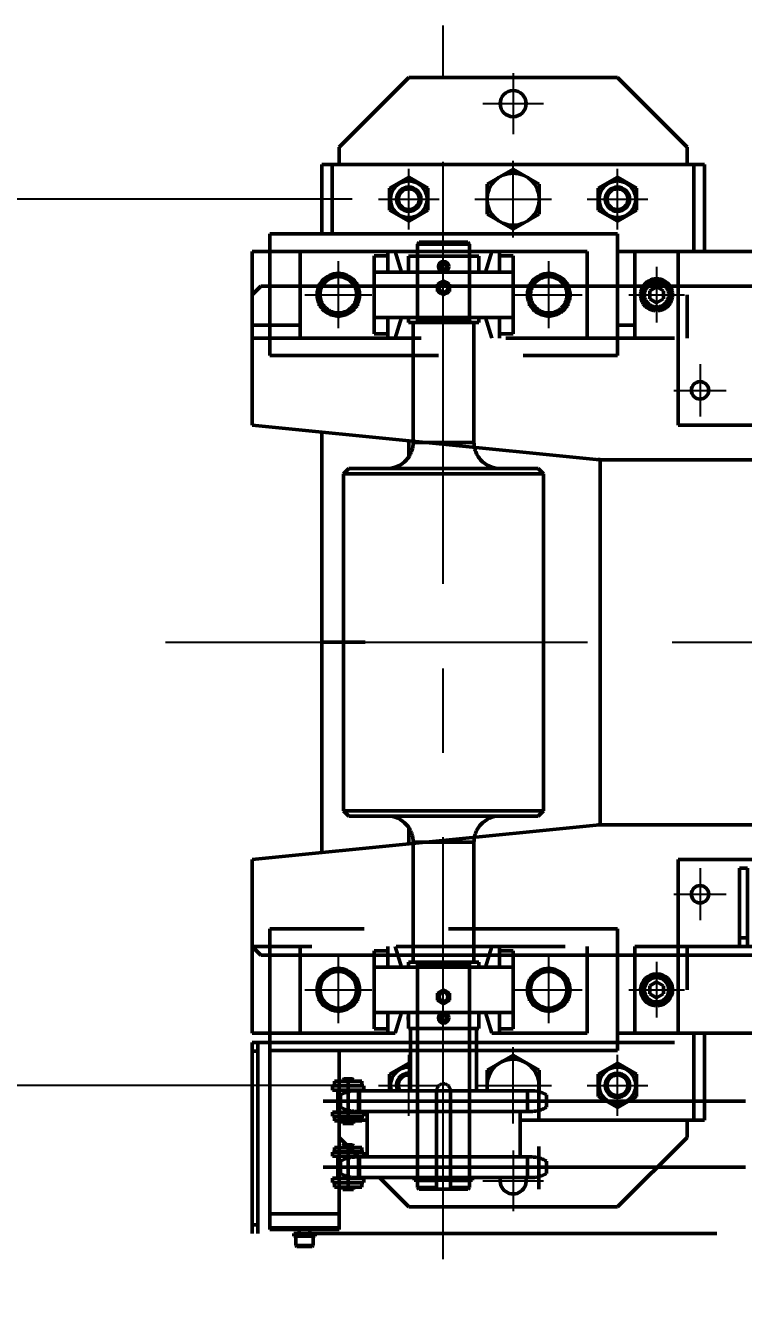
# Model space of a CAD drawing. Header units: millimetres. Extents: x -993 to 13147, y -7260 to 4342.
# Drawn here: x -170 to 243, y 2707 to 3439 of the extents above; entities that cross this region are included whole.
import ezdxf

# ---------------------------------------------------------------- set-up
doc = ezdxf.new("R2010")
doc.units = ezdxf.units.MM
doc.header["$LTSCALE"] = 7.649257
for name, pattern in [('CENTER', [50.8, 31.75, -6.35, 6.35, -6.35]), ('DASHED', [19.05, 12.7, -6.35]), ('PHANTOM', [63.5, 31.75, -6.35, 6.35, -6.35, 6.35, -6.35])]:
    doc.linetypes.add(name, pattern=pattern)
for name, color, linetype in [('NoLayerName_001', 7, 'Continuous'), ('NoLayerName_002', 7, 'Continuous'), ('NoLayerName_003', 7, 'Continuous')]:
    doc.layers.add(name, color=color, linetype=linetype)
doc.styles.get("Standard").update_dxf_attribs({"font": 'txt', "bigfont": 'extfont2'})
doc.dimstyles.get("Standard").update_dxf_attribs({"dimtxt": 2.5, "dimasz": 2.5, "dimexe": 1.25, "dimexo": 0.625, "dimtad": 1, "dimzin": 0, "dimdsep": 46, "dimtxsty": 'Standard', "dimcen": 2.5, "dimadec": 0, "dimazin": 0, "dimtfac": 0.75, "dimtmove": 0, "dimatfit": 3, "dimfxl": 1, "dimarcsym": 0})

# ---------------------------------------------------------------- blocks, each defined once
blk = doc.blocks.new('_OPEN30')
at = {"color": 0, "linetype": 'ByBlock', "lineweight": -2}
for p, q in [((-1, 0.267949), (0, 0)), ((0, 0), (-1, -0.267949)), ((0, 0), (-1, 0))]:
    blk.add_line(p, q, dxfattribs=at)
blk = doc.blocks.new('*D1570')
at = {"layer": 'Defpoints', "color": 0}
for p in [(-684.25, 3339.36), (32.5, 3339.36), (32.5, 2829.36)]:
    blk.add_point(p, dxfattribs=at)
at = {"layer": 'NoLayerName_001', "color": 0, "linetype": 'Continuous', "lineweight": 25}
for p, q in [((17.5, 3339.36), (-699.25, 3339.36)), ((-684.25, 2874.36), (-684.25, 3294.36)), ((17.5, 2829.36), (-699.25, 2829.36))]:
    blk.add_line(p, q, dxfattribs=at)
at = {"layer": 'NoLayerName_001', "color": 0, "lineweight": 25, "xscale": 45, "yscale": 45, "zscale": 45}
for p, rotation in [((-684.25, 3339.36), 90), ((-684.25, 2829.36), 270)]:
    blk.add_blockref('_OPEN30', p, dxfattribs=dict(at, rotation=rotation))
at = {"layer": 'NoLayerName_001', "color": 2, "lineweight": 50, "insert": (-744.25, 3084.36), "char_height": 90, "attachment_point": 5, "rotation": 90}
blk.add_mtext('\\W0.8000;\\T0.8750;510', dxfattribs=at)
blk = doc.blocks.new('JZB_0407')
at = {"layer": 'NoLayerName_001', "color": 7, "linetype": 'Continuous', "lineweight": 50}
for p, q in [((5, 100), (0, 95)), ((4378, 100), (5, 100)), ((0, 95), (0, 20)), ((0, 20), (199.68, 0.03)), ((198.79, 0.12), (200, 0.12)), ((199.68, 0.03), (199.69, 0.12)), ((200, 0.12), (200, 0)), ((4183, 0), (200, 0))]:
    blk.add_line(p, q, dxfattribs=at)
blk = doc.blocks.new('JZB_0408')
at = {"layer": 'NoLayerName_001', "color": 7, "linetype": 'Continuous', "lineweight": 50}
for p, q in [((199.68, 74.97), (0, 55)), ((198.79, 74.88), (200, 74.88)), ((199.68, 74.97), (199.69, 74.88)), ((200, 75), (200, 74.88)), ((200, 75), (4367, 75)), ((0, 5), (0, 55)), ((0, 5), (5, 0)), ((5, 0), (4562, 0))]:
    blk.add_line(p, q, dxfattribs=at)
blk = doc.blocks.new('JZB_0415')
at = {"layer": 'NoLayerName_001', "color": 4, "linetype": 'CENTER', "lineweight": 25}
for p, q in [((15, 30), (15, 0)), ((0, 15), (30, 15))]:
    blk.add_line(p, q, dxfattribs=at)
at = {"layer": 'NoLayerName_001', "color": 7, "linetype": 'Continuous', "lineweight": 50}
blk.add_circle((15, 15), 5, dxfattribs=at)
blk = doc.blocks.new('JZB_0429')
at = {"layer": 'NoLayerName_001', "color": 4, "linetype": 'CENTER', "lineweight": 25}
for p, q in [((15, 30), (15, 0)), ((0, 15), (30, 15))]:
    blk.add_line(p, q, dxfattribs=at)
at = {"layer": 'NoLayerName_001', "color": 7, "linetype": 'Continuous', "lineweight": 50}
blk.add_circle((15, 15), 5, dxfattribs=at)
blk = doc.blocks.new('JZB_0438')
at = {"layer": 'NoLayerName_001', "color": 7, "linetype": 'Continuous', "lineweight": 50}
for p, q in [((125, 100), (0, 100)), ((0, 80), (0, 100)), ((25, 80), (25, 100)), ((100, 80), (100, 100)), ((125, 80), (125, 100))]:
    blk.add_line(p, q, dxfattribs=at)
at = {"layer": 'NoLayerName_001', "color": 3, "linetype": 'DASHED', "lineweight": 50}
for p, q in [((0, 50), (0, 80)), ((25, 0), (25, 80)), ((100, 0), (100, 80)), ((125, 50), (125, 80)), ((25, 0), (100, 0))]:
    blk.add_line(p, q, dxfattribs=at)
blk = doc.blocks.new('JZB_0440')
at = {"layer": 'NoLayerName_001', "color": 7, "linetype": 'Continuous', "lineweight": 50}
for p, q in [((67.5, 50), (54.75, 50)), ((110.25, 50), (97.5, 50))]:
    blk.add_line(p, q, dxfattribs=at)
at = {"layer": 'NoLayerName_001', "color": 3, "linetype": 'DASHED', "lineweight": 50}
for p, q in [((97.5, 50), (67.5, 50)), ((0, 0), (0, 30)), ((165, 0), (165, 30))]:
    blk.add_line(p, q, dxfattribs=at)
blk = doc.blocks.new('JZB_0447')
at = {"layer": 'NoLayerName_003', "color": 7, "linetype": 'Continuous', "lineweight": 50}
for p, q in [((0, 50), (0, 30)), ((54.75, 50), (0, 50)), ((42.5, 47.49), (50.4, 47.49)), ((42.5, 47.49), (42.5, 30)), ((50.4, 50), (50.4, 38)), ((58.38, 38), (54.75, 50)), ((62.3, 47.2), (62.3, 38)), ((102.7, 47.2), (62.3, 47.2)), ((102.7, 38), (102.7, 47.2)), ((110.25, 50), (106.62, 38)), ((110.25, 50), (165, 50)), ((114.6, 50), (114.6, 38)), ((114.6, 47.49), (122.5, 47.49)), ((122.5, 47.49), (122.5, 30)), ((165, 30), (165, 50)), ((42.5, 38), (122.5, 38)), ((82.5, 42.93), (81, 42.07)), ((81, 42.07), (81, 40.33)), ((81, 40.33), (82.5, 39.47)), ((84, 42.07), (82.5, 42.93)), ((82.5, 39.47), (84, 40.33)), ((84, 40.33), (84, 42.07)), ((79, 31.02), (82.5, 33.04)), ((79, 31.02), (79, 30.01)), ((86, 31.02), (82.5, 33.04)), ((86, 30.01), (86, 31.02))]:
    blk.add_line(p, q, dxfattribs=at)
at = {"layer": 'NoLayerName_003', "color": 3, "linetype": 'DASHED', "lineweight": 50}
for p, q in [((42.5, 2.51), (42.5, 30)), ((79, 26.98), (79, 30.01)), ((86, 26.98), (86, 30.01)), ((122.5, 2.51), (122.5, 30)), ((82.5, 24.96), (79, 26.98)), ((82.5, 24.96), (86, 26.98)), ((122.5, 12), (42.5, 12)), ((50.4, 0), (50.4, 12)), ((54.75, 0), (58.38, 12)), ((62.3, 12), (62.3, 9.1)), ((102.7, 9.1), (62.3, 9.1)), ((102.7, 9.1), (102.7, 12)), ((106.62, 12), (110.25, 0)), ((114.6, 0), (114.6, 12)), ((42.5, 2.51), (50.4, 2.51)), ((114.6, 2.51), (122.5, 2.51))]:
    blk.add_line(p, q, dxfattribs=at)
at = {"layer": 'NoLayerName_003', "color": 7, "linetype": 'Continuous', "lineweight": 50}
for radius in [3, 2.76]:
    blk.add_circle((82.5, 41.2), radius, dxfattribs=at)
at = {"layer": 'NoLayerName_003', "color": 3, "linetype": 'DASHED', "lineweight": 50}
for radius, start, end in [(3.5, 163.39845, 16.60155), (3.46, 163.20087, 16.79913), (2.56, 157.00661, 22.99339)]:
    blk.add_arc((82.5, 29), radius, start, end, dxfattribs=at)
at = {"layer": 'NoLayerName_003', "color": 7, "linetype": 'Continuous', "lineweight": 50}
for radius, start, end in [(3.5, 16.60155, 163.39845), (3.46, 16.79913, 163.20087), (2.56, 22.99339, 157.00661)]:
    blk.add_arc((82.5, 29), radius, start, end, dxfattribs=at)
for start_param, end_param in [(4.712389, 5.155261), (4.269517, 4.712389)]:
    blk.add_ellipse((101.34, 41.2), major_axis=(0, 3), ratio=0.5, start_param=start_param, end_param=end_param, dxfattribs=at)
blk = doc.blocks.new('JZB_0451')
at = {"layer": 'NoLayerName_001', "color": 3, "linetype": 'DASHED', "lineweight": 50}
for p, q in [((100, 100), (25, 100)), ((25, 100), (25, 45)), ((100, 100), (100, 45)), ((64.75, 95), (60.25, 95)), ((60.25, 50), (60.25, 95)), ((64.75, 50), (64.75, 95)), ((60.25, 55), (64.75, 55)), ((0, 50), (125, 50)), ((0, 50), (0, 45)), ((125, 50), (125, 45))]:
    blk.add_line(p, q, dxfattribs=at)
at = {"layer": 'NoLayerName_001', "color": 7, "linetype": 'Continuous', "lineweight": 50}
for p, q in [((0, 45), (0, 0)), ((25, 45), (25, 0)), ((100, 45), (100, 0)), ((125, 45), (125, 0)), ((0, 0), (125, 0))]:
    blk.add_line(p, q, dxfattribs=at)
blk = doc.blocks.new('JZB_0457')
at = {"layer": 'NoLayerName_003', "color": 3, "linetype": 'DASHED', "lineweight": 50}
for p, q in [((0, 45), (0, 50)), ((50.4, 47.49), (42.5, 47.49)), ((42.5, 47.49), (42.5, 45)), ((50.4, 50), (50.4, 45)), ((56.26, 45), (54.75, 50)), ((110.25, 50), (108.74, 45)), ((114.6, 50), (114.6, 45)), ((122.5, 47.49), (114.6, 47.49)), ((122.5, 45), (122.5, 47.49)), ((165, 45), (165, 50))]:
    blk.add_line(p, q, dxfattribs=at)
at = {"layer": 'NoLayerName_003', "color": 7, "linetype": 'Continuous', "lineweight": 50}
for p, q in [((0, 45), (0, 0)), ((42.5, 45), (42.5, 2.51)), ((50.4, 38), (50.4, 45)), ((58.38, 38), (56.26, 45)), ((108.74, 45), (106.62, 38)), ((114.6, 45), (114.6, 38)), ((122.5, 45), (122.5, 2.51)), ((165, 0), (165, 45)), ((42.5, 38), (122.5, 38)), ((62.3, 40.9), (62.3, 38)), ((62.3, 40.9), (102.7, 40.9)), ((102.7, 38), (102.7, 40.9)), ((82.5, 25.04), (79, 23.02)), ((79, 23.02), (79, 18.98)), ((86, 23.02), (82.5, 25.04)), ((86, 18.98), (86, 23.02)), ((79, 18.98), (82.5, 16.96)), ((86, 18.98), (82.5, 16.96)), ((122.5, 12), (42.5, 12)), ((50.4, 0), (50.4, 12)), ((54.75, 0), (58.38, 12)), ((62.3, 12), (62.3, 2.8)), ((82.5, 10.53), (81, 9.67)), ((81, 9.67), (81, 7.93)), ((81, 7.93), (82.5, 7.07)), ((84, 9.67), (82.5, 10.53)), ((82.5, 7.07), (84, 7.93)), ((84, 7.93), (84, 9.67)), ((102.7, 2.8), (102.7, 12)), ((106.62, 12), (110.25, 0)), ((114.6, 0), (114.6, 12)), ((50.4, 2.51), (42.5, 2.51)), ((62.3, 2.8), (102.7, 2.8)), ((122.5, 2.51), (114.6, 2.51)), ((54.75, 0), (0, 0)), ((110.25, 0), (165, 0))]:
    blk.add_line(p, q, dxfattribs=at)
for centre, radius in [((82.5, 21), 3.5), ((82.5, 21), 3.46), ((82.5, 21), 2.56), ((82.5, 8.8), 3), ((82.5, 8.8), 2.76)]:
    blk.add_circle(centre, radius, dxfattribs=at)
for start_param, end_param in [(1.127925, 1.570796), (1.570796, 2.013668)]:
    blk.add_ellipse((63.66, 8.8), major_axis=(0, 3), ratio=0.5, start_param=start_param, end_param=end_param, dxfattribs=at)
blk = doc.blocks.new('JZB_0467')
at = {"layer": 'NoLayerName_001', "color": 7, "linetype": 'Continuous', "lineweight": 50}
blk.add_line((9.65, 0.25), (9.65, 1.02), dxfattribs=at)
for start, end in [(95.65372, 146.01939), (34.11684, 84.52322), (156.22621, 203.80593), (336.10421, 23.75962), (214.38975, 265.80328), (274.19672, 325.08572)]:
    blk.add_arc((12.25, 12.22), 12.25, start, end, dxfattribs=at)
at = {"layer": 'NoLayerName_001', "color": 3, "linetype": 'DASHED', "lineweight": 50}
for start, end in [(84.52322, 95.65372), (146.01939, 156.22621), (23.75962, 34.11684), (203.80593, 214.38975), (325.08572, 336.10421)]:
    blk.add_arc((12.25, 12.22), 12.25, start, end, dxfattribs=at)
blk = doc.blocks.new('JZB_0468')
at = {"layer": 'NoLayerName_001', "color": 7, "linetype": 'Continuous', "lineweight": 50}
blk.add_line((9.65, 0.25), (9.65, 1.02), dxfattribs=at)
for start, end in [(95.65372, 146.01939), (34.11684, 84.52322), (156.22621, 203.80593), (336.10421, 23.75962), (214.38975, 265.80328), (274.19672, 325.08572)]:
    blk.add_arc((12.25, 12.22), 12.25, start, end, dxfattribs=at)
at = {"layer": 'NoLayerName_001', "color": 3, "linetype": 'DASHED', "lineweight": 50}
for start, end in [(84.52322, 95.65372), (146.01939, 156.22621), (23.75962, 34.11684), (203.80593, 214.38975), (325.08572, 336.10421)]:
    blk.add_arc((12.25, 12.22), 12.25, start, end, dxfattribs=at)
blk = doc.blocks.new('JZB_0469')
at = {"layer": 'NoLayerName_001', "color": 7, "linetype": 'Continuous', "lineweight": 50}
for p, q in [((11, 25.4), (0, 19.05)), ((22, 19.05), (11, 25.4)), ((0, 19.05), (0, 6.35)), ((22, 6.35), (22, 19.05)), ((0, 6.35), (11, 0)), ((11, 0), (22, 6.35))]:
    blk.add_line(p, q, dxfattribs=at)
blk.add_circle((11, 12.7), 10.5, dxfattribs=at)
blk = doc.blocks.new('JZB_0470')
at = {"layer": 'NoLayerName_001', "color": 7, "linetype": 'Continuous', "lineweight": 50}
for p, q in [((11, 25.4), (0, 19.05)), ((22, 19.05), (11, 25.4)), ((0, 19.05), (0, 6.35)), ((22, 6.35), (22, 19.05)), ((0, 6.35), (11, 0)), ((11, 0), (22, 6.35))]:
    blk.add_line(p, q, dxfattribs=at)
blk.add_circle((11, 12.7), 10.5, dxfattribs=at)
blk = doc.blocks.new('JZB_0471')
at = {"layer": 'NoLayerName_001', "color": 7, "linetype": 'Continuous', "lineweight": 50}
for p, q in [((11, 25.4), (0, 19.05)), ((22, 19.05), (11, 25.4)), ((0, 19.05), (0, 17.7)), ((22, 17.7), (22, 19.05))]:
    blk.add_line(p, q, dxfattribs=at)
at = {"layer": 'NoLayerName_001', "color": 3, "linetype": 'DASHED', "lineweight": 50}
for p, q in [((0, 17.7), (0, 6.35)), ((22, 6.35), (22, 17.7)), ((0, 6.35), (11, 0)), ((11, 0), (22, 6.35))]:
    blk.add_line(p, q, dxfattribs=at)
at = {"layer": 'NoLayerName_001', "color": 7, "linetype": 'Continuous', "lineweight": 50}
blk.add_arc((11, 12.7), 10.5, 28.43689, 151.56311, dxfattribs=at)
at = {"layer": 'NoLayerName_001', "color": 3, "linetype": 'DASHED', "lineweight": 50}
blk.add_arc((11, 12.7), 10.5, 151.56311, 28.43689, dxfattribs=at)
blk = doc.blocks.new('JZB_0472')
at = {"layer": 'NoLayerName_001', "color": 7, "linetype": 'Continuous', "lineweight": 50}
for p, q in [((11, 25.4), (0, 19.05)), ((22, 19.05), (11, 25.4)), ((0, 19.05), (0, 17.7)), ((22, 17.7), (22, 19.05))]:
    blk.add_line(p, q, dxfattribs=at)
at = {"layer": 'NoLayerName_001', "color": 3, "linetype": 'DASHED', "lineweight": 50}
for p, q in [((0, 17.7), (0, 6.35)), ((22, 6.35), (22, 17.7)), ((0, 6.35), (11, 0)), ((11, 0), (22, 6.35))]:
    blk.add_line(p, q, dxfattribs=at)
at = {"layer": 'NoLayerName_001', "color": 7, "linetype": 'Continuous', "lineweight": 50}
blk.add_arc((11, 12.7), 10.5, 28.43689, 151.56311, dxfattribs=at)
at = {"layer": 'NoLayerName_001', "color": 3, "linetype": 'DASHED', "lineweight": 50}
blk.add_arc((11, 12.7), 10.5, 151.56311, 28.43689, dxfattribs=at)
blk = doc.blocks.new('JZB_0473')
at = {"layer": 'NoLayerName_001', "color": 7, "linetype": 'Continuous', "lineweight": 50}
for start, end in [(95.65372, 146.01939), (34.11684, 84.52322)]:
    blk.add_arc((12.25, 12.22), 12.25, start, end, dxfattribs=at)
at = {"layer": 'NoLayerName_001', "color": 3, "linetype": 'DASHED', "lineweight": 50}
for start, end in [(84.52322, 95.65372), (146.01939, 265.80328), (274.19672, 34.11684)]:
    blk.add_arc((12.25, 12.22), 12.25, start, end, dxfattribs=at)
blk = doc.blocks.new('JZB_0474')
at = {"layer": 'NoLayerName_001', "color": 7, "linetype": 'Continuous', "lineweight": 50}
for start, end in [(95.65372, 146.01939), (34.11684, 84.52322)]:
    blk.add_arc((12.25, 12.22), 12.25, start, end, dxfattribs=at)
at = {"layer": 'NoLayerName_001', "color": 3, "linetype": 'DASHED', "lineweight": 50}
for start, end in [(84.52322, 95.65372), (146.01939, 265.80328), (274.19672, 34.11684)]:
    blk.add_arc((12.25, 12.22), 12.25, start, end, dxfattribs=at)
blk = doc.blocks.new('JZB_0499')
at = {"layer": 'NoLayerName_001', "color": 7, "linetype": 'Continuous', "lineweight": 50}
for p, q in [((7.34, 0.17), (7.34, 1.4)), ((8.56, 0), (8.56, 1.2)), ((9.84, 0), (9.84, 1.2))]:
    blk.add_line(p, q, dxfattribs=at)
blk.add_arc((9.2, 9.18), 9.2, 273.9911, 266.0089, dxfattribs=at)
blk = doc.blocks.new('JZB_0501')
at = {"layer": 'NoLayerName_001', "color": 7, "linetype": 'Continuous', "lineweight": 50}
for p, q in [((8, 12.57), (4.04, 10.29)), ((4.04, 10.29), (4.04, 5.71)), ((11.96, 10.29), (8, 12.57)), ((11.96, 5.71), (11.96, 10.29)), ((4.04, 5.71), (8, 3.42)), ((8, 3.42), (11.96, 5.71))]:
    blk.add_line(p, q, dxfattribs=at)
for radius in [8, 7]:
    blk.add_circle((8, 8), radius, dxfattribs=at)
blk = doc.blocks.new('JZB_0503')
at = {"layer": 'NoLayerName_001', "color": 7, "linetype": 'Continuous', "lineweight": 50}
blk.add_arc((9.2, 9.18), 9.2, 32.92073, 147.07927, dxfattribs=at)
at = {"layer": 'NoLayerName_001', "color": 3, "linetype": 'DASHED', "lineweight": 50}
for start, end in [(147.07927, 266.0089), (273.9911, 32.92073)]:
    blk.add_arc((9.2, 9.18), 9.2, start, end, dxfattribs=at)
blk = doc.blocks.new('JZB_0505')
at = {"layer": 'NoLayerName_001', "color": 3, "linetype": 'DASHED', "lineweight": 50}
for p, q in [((8, 12.57), (4.04, 10.29)), ((4.04, 10.29), (4.04, 5.71)), ((11.96, 10.29), (8, 12.57)), ((11.96, 5.71), (11.96, 10.29)), ((4.04, 5.71), (8, 3.42)), ((8, 3.42), (11.96, 5.71))]:
    blk.add_line(p, q, dxfattribs=at)
at = {"layer": 'NoLayerName_001', "color": 7, "linetype": 'Continuous', "lineweight": 50}
for radius, start, end in [(8, 38.68219, 141.31781), (7, 45.58469, 134.41531)]:
    blk.add_arc((8, 8), radius, start, end, dxfattribs=at)
at = {"layer": 'NoLayerName_001', "color": 3, "linetype": 'DASHED', "lineweight": 50}
for radius, start, end in [(8, 141.31781, 38.68219), (7, 134.41531, 45.58469)]:
    blk.add_arc((8, 8), radius, start, end, dxfattribs=at)
blk = doc.blocks.new('JZB_0507')
at = {"layer": 'NoLayerName_001', "color": 4, "linetype": 'CENTER', "lineweight": 25}
for p, q in [((16, 32), (16, 0)), ((0, 16), (32, 16))]:
    blk.add_line(p, q, dxfattribs=at)
blk = doc.blocks.new('JZB_0510')
at = {"layer": 'NoLayerName_001', "color": 4, "linetype": 'CENTER', "lineweight": 25}
for p, q in [((16, 32), (16, 0)), ((0, 16), (32, 16))]:
    blk.add_line(p, q, dxfattribs=at)
blk = doc.blocks.new('JZB_0563')
at = {"layer": 'NoLayerName_002', "color": 7, "linetype": 'Continuous', "lineweight": 50}
for p, q in [((0.5, 35.9), (0, 35.4)), ((0, 35.4), (0, 0.5)), ((38, 35.4), (37.5, 35.9)), ((38, 0.5), (38, 35.4)), ((0, 0.5), (0.5, 0)), ((37.5, 0), (38, 0.5))]:
    blk.add_line(p, q, dxfattribs=at)
blk = doc.blocks.new('JZB_0567')
at = {"layer": 'NoLayerName_002', "color": 7, "linetype": 'Continuous', "lineweight": 50}
for p, q in [((43.5, 545), (42.5, 544)), ((42.5, 544), (42.5, 537)), ((42.5, 544), (72.5, 544)), ((71.5, 545), (43.5, 545)), ((72.5, 544), (71.5, 545)), ((72.5, 537), (72.5, 544)), ((3, 414.8), (0, 411.8)), ((0, 411.8), (0, 217.8)), ((0, 411.8), (115, 411.8)), ((112, 414.8), (3, 414.8)), ((115, 411.8), (112, 414.8)), ((115, 217.8), (115, 411.8)), ((0, 217.8), (115, 217.8)), ((0, 217.8), (3, 214.8)), ((112, 214.8), (3, 214.8)), ((112, 214.8), (115, 217.8)), ((40, 134.8), (40, 130.7)), ((75, 130.7), (75, 134.8)), ((42.5, 4.95), (42.5, 1)), ((53.48, 4.95), (42.5, 4.95)), ((42.5, 1), (53.48, 1)), ((42.5, 1), (43.5, 0)), ((43.2, 5.2), (43.2, 4.95)), ((53.48, 5.2), (53.48, 4.95)), ((53.48, 0), (53.48, 5.2)), ((53.48, 4.95), (53.48, 1)), ((53.48, 1), (53.48, 0)), ((61.48, 4.95), (61.48, 5.2)), ((72.5, 4.95), (61.48, 4.95)), ((61.48, 1), (61.48, 4.95)), ((61.48, 1), (72.5, 1)), ((61.48, 0), (61.48, 1)), ((71.5, 0), (72.5, 1)), ((71.8, 4.95), (71.8, 5.2)), ((72.5, 1), (72.5, 4.95)), ((53.48, 0), (43.5, 0)), ((53.48, 0), (71.5, 0))]:
    blk.add_line(p, q, dxfattribs=at)
at = {"layer": 'NoLayerName_002', "color": 3, "linetype": 'DASHED', "lineweight": 50}
for p, q in [((42.5, 499.9), (42.5, 537)), ((72.5, 537), (72.5, 499.9)), ((40, 498.9), (40, 429.8)), ((72.5, 499.9), (42.5, 499.9)), ((75, 429.8), (75, 498.9)), ((40, 429.8), (75, 429.8)), ((40, 199.8), (75, 199.8)), ((40, 199.8), (40, 134.8)), ((75, 134.8), (75, 199.8)), ((72.5, 129.7), (42.5, 129.7)), ((42.5, 56.7), (42.5, 129.7)), ((72.5, 129.7), (72.5, 56.7)), ((42.5, 56.7), (42.5, 6.7)), ((53.48, 56.7), (53.48, 6.7)), ((53.48, 56.7), (53.48, 5.2)), ((61.48, 6.7), (61.48, 56.7)), ((72.5, 6.7), (72.5, 56.7)), ((43.2, 6.7), (43.2, 5.2)), ((53.48, 6.7), (53.48, 5.2)), ((61.48, 5.2), (61.48, 6.7)), ((71.8, 5.2), (71.8, 6.7))]:
    blk.add_line(p, q, dxfattribs=at)
for centre, radius, start, end in [((41.5, 499.9), 1, 270, 0), ((73.5, 499.9), 1, 180, 270), ((25, 429.8), 15, 318.18969, 360), ((90, 429.8), 15, 180, 221.81031), ((25, 199.8), 15, 0, 41.81031), ((90, 199.8), 15, 138.18969, 180), ((41.5, 129.7), 1, 0, 90), ((73.5, 129.7), 1, 90, 180), ((57.48, 56.7), 4, 90, 180), ((57.48, 56.7), 4, 0, 180)]:
    blk.add_arc(centre, radius, start, end, dxfattribs=at)
at = {"layer": 'NoLayerName_002', "color": 7, "linetype": 'Continuous', "lineweight": 50}
for centre, start, end in [((25, 429.8), 270, 318.18969), ((90, 429.8), 221.81031, 270), ((25, 199.8), 41.81031, 90), ((90, 199.8), 90, 138.18969)]:
    blk.add_arc(centre, 15, start, end, dxfattribs=at)
blk = doc.blocks.new('JZB_0573')
at = {"layer": 'NoLayerName_003', "color": 4, "linetype": 'CENTER', "lineweight": 50}
for p, q in [((4.35, 63.47), (4.35, 38.75)), ((4.35, 0), (4.35, 24.72))]:
    blk.add_line(p, q, dxfattribs=at)
at = {"layer": 'NoLayerName_003', "color": 7, "linetype": 'Continuous', "lineweight": 50}
for p, q in [((0, 54.33), (0, 47.23)), ((4.44, 56.15), (3.11, 55.76)), ((9.03, 56.73), (109.38, 56.73)), ((10.91, 56.73), (10.91, 44.83)), ((107.5, 56.73), (107.5, 44.83)), ((113.97, 56.15), (115.29, 55.76)), ((118.41, 54.33), (118.41, 47.23)), ((3.11, 45.81), (4.44, 45.42)), ((9.03, 44.83), (109.38, 44.83)), ((15.2, 44.83), (15.2, 18.63)), ((103.2, 18.63), (103.2, 44.83)), ((115.29, 45.81), (113.97, 45.42)), ((0, 9.13), (0, 16.23)), ((3.11, 17.66), (4.44, 18.05)), ((9.03, 18.63), (109.38, 18.63)), ((10.91, 6.73), (10.91, 18.63)), ((107.5, 6.73), (107.5, 18.63)), ((115.29, 17.66), (113.97, 18.05)), ((118.41, 9.13), (118.41, 16.23)), ((4.44, 7.32), (3.11, 7.71)), ((113.97, 7.32), (115.29, 7.71)), ((9.03, 6.73), (109.38, 6.73))]:
    blk.add_line(p, q, dxfattribs=at)
for points, start_tangent, end_tangent in [([(3.11, 55.76), (2.27, 55.45), (1.47, 55.11), (0.71, 54.73), (0, 54.33)], (-0.939218, -0.343321), (-0.871064, -0.49117)), ([(7.96, 56.7), (7.13, 56.64), (6.28, 56.53), (5.37, 56.36), (4.44, 56.15)], (-0.996659, -0.081674), (-0.974732, -0.223376)), ([(9.03, 56.73), (8.96, 56.73), (8.49, 56.73), (7.96, 56.7)], (-0.999998, -0.00196), (-0.999008, -0.044529)), ([(109.38, 56.73), (109.45, 56.73), (109.92, 56.73), (110.45, 56.7)], (0.999998, -0.00196), (0.999008, -0.044529)), ([(110.45, 56.7), (111.27, 56.64), (112.13, 56.53), (113.04, 56.36), (113.97, 56.15)], (0.996659, -0.081674), (0.974732, -0.223376)), ([(115.29, 55.76), (116.14, 55.45), (116.93, 55.11), (117.7, 54.73), (118.41, 54.33)], (0.939218, -0.343321), (0.871064, -0.49117)), ([(0, 47.23), (0.68, 46.85), (1.42, 46.48), (2.24, 46.13), (3.11, 45.81)], (0.870585, -0.492018), (0.938904, -0.344178)), ([(4.44, 45.42), (5.35, 45.21), (6.23, 45.05), (7.11, 44.94), (7.96, 44.87)], (0.974593, -0.223982), (0.99661, -0.082273)), ([(7.96, 44.87), (8.52, 44.84), (9.03, 44.83)], (0.999047, -0.043647), (0.9999, -0.014148)), ([(110.45, 44.87), (109.88, 44.84), (109.38, 44.83)], (-0.999047, -0.043647), (-0.9999, -0.014148)), ([(113.97, 45.42), (113.06, 45.21), (112.18, 45.05), (111.29, 44.94), (110.45, 44.87)], (-0.974593, -0.223982), (-0.99661, -0.082273)), ([(118.41, 47.23), (117.73, 46.85), (116.99, 46.48), (116.17, 46.13), (115.29, 45.81)], (-0.870585, -0.492018), (-0.938904, -0.344178)), ([(0, 16.23), (0.68, 16.62), (1.42, 16.99), (2.24, 17.34), (3.11, 17.66)], (0.870585, 0.492018), (0.938904, 0.344178)), ([(4.44, 18.05), (5.35, 18.26), (6.23, 18.42), (7.11, 18.53), (7.96, 18.6)], (0.974593, 0.223982), (0.99661, 0.082273)), ([(7.96, 18.6), (8.52, 18.63), (9.03, 18.63)], (0.999047, 0.043647), (0.9999, 0.014148)), ([(110.45, 18.6), (109.88, 18.63), (109.38, 18.63)], (-0.999047, 0.043647), (-0.9999, 0.014148)), ([(113.97, 18.05), (113.06, 18.26), (112.18, 18.42), (111.29, 18.53), (110.45, 18.6)], (-0.974593, 0.223982), (-0.99661, 0.082273)), ([(118.41, 16.23), (117.73, 16.62), (116.99, 16.99), (116.17, 17.34), (115.29, 17.66)], (-0.870585, 0.492018), (-0.938904, 0.344178)), ([(3.11, 7.71), (2.27, 8.02), (1.47, 8.36), (0.71, 8.74), (0, 9.13)], (-0.939218, 0.343321), (-0.871064, 0.49117)), ([(115.29, 7.71), (116.14, 8.02), (116.93, 8.36), (117.7, 8.74), (118.41, 9.13)], (0.939218, 0.343321), (0.871064, 0.49117)), ([(7.96, 6.77), (7.13, 6.83), (6.28, 6.94), (5.37, 7.11), (4.44, 7.32)], (-0.996659, 0.081674), (-0.974732, 0.223376)), ([(9.03, 6.73), (8.96, 6.73), (8.49, 6.74), (7.96, 6.77)], (-0.999998, 0.00196), (-0.999008, 0.044529)), ([(109.38, 6.73), (109.45, 6.73), (109.92, 6.74), (110.45, 6.77)], (0.999998, 0.00196), (0.999008, 0.044529)), ([(110.45, 6.77), (111.27, 6.83), (112.13, 6.94), (113.04, 7.11), (113.97, 7.32)], (0.996659, 0.081674), (0.974732, 0.223376))]:
    blk.add_spline(points, degree=3, dxfattribs=dict(at, start_tangent=start_tangent, end_tangent=end_tangent))
blk = doc.blocks.new('JZB_0581')
at = {"layer": 'NoLayerName_001', "color": 7, "linetype": 'Continuous', "lineweight": 50}
for p, q in [((0, 1.5), (0, 0)), ((33.5, 0), (33.5, 1.5)), ((33.5, 0), (0, 0))]:
    blk.add_line(p, q, dxfattribs=at)
blk = doc.blocks.new('JZB_0587')
at = {"layer": 'NoLayerName_001', "color": 7, "linetype": 'Continuous', "lineweight": 50}
for p, q in [((0, 510), (0, 550)), ((0, 550), (220, 550)), ((6, 510), (6, 550)), ((214, 500), (214, 550)), ((220, 500), (220, 550)), ((0, 154), (0, 396)), ((50, 381.71), (50, 391)), ((0, 275), (25, 275)), ((50, 159), (50, 168.29)), ((214, 50), (214, 0)), ((220, 50), (220, 0)), ((26, 0), (10, 0)), ((220, 0), (114, 0))]:
    blk.add_line(p, q, dxfattribs=at)
blk = doc.blocks.new('JZB_0588')
at = {"layer": 'NoLayerName_001', "color": 7, "linetype": 'Continuous', "lineweight": 50}
for p, q in [((10, 470), (210, 470)), ((10, 440), (10, 470)), ((210, 470), (210, 440)), ((10, 460), (0, 460)), ((0, 460), (0, 435)), ((220, 460), (210, 460)), ((200, 130), (200, 340)), ((0, 10), (0, 60)), ((10, 0), (10, 55)), ((210, 55), (210, 0)), ((0, 10), (10, 10)), ((210, 10), (220, 10)), ((91, 0), (10, 0)), ((210, 0), (129, 0))]:
    blk.add_line(p, q, dxfattribs=at)
at = {"layer": 'NoLayerName_001', "color": 3, "linetype": 'DASHED', "lineweight": 50}
for p, q in [((10, 460), (27.5, 460)), ((10, 400), (10, 440)), ((210, 440), (210, 400)), ((250, 410), (250, 435)), ((0, 417.5), (27.5, 417.5)), ((210, 417.5), (220, 417.5)), ((0, 410), (494.1, 410)), ((10, 400), (210, 400)), ((210, 70), (10, 70)), ((10, 55), (10, 70)), ((210, 70), (210, 55)), ((4260, 60), (0, 60)), ((250, 35), (250, 60)), ((27.5, 10), (10, 10)), ((91, 0), (129, 0))]:
    blk.add_line(p, q, dxfattribs=at)
blk = doc.blocks.new('JZB_0645')
at = {"layer": 'NoLayerName_001', "color": 7, "linetype": 'Continuous', "lineweight": 50}
for p, q in [((0, 19.05), (11, 25.4)), ((11, 25.4), (22, 19.05)), ((0, 6.35), (0, 19.05)), ((22, 19.05), (22, 6.35)), ((11, 0), (0, 6.35)), ((22, 6.35), (11, 0))]:
    blk.add_line(p, q, dxfattribs=at)
blk.add_circle((11, 12.7), 10.5, dxfattribs=at)
blk = doc.blocks.new('JZB_0646')
at = {"layer": 'NoLayerName_001', "color": 7, "linetype": 'Continuous', "lineweight": 50}
for p, q in [((0, 9.47), (11, 15.82)), ((11, 15.82), (11.99, 15.25)), ((0, 0), (0, 9.47))]:
    blk.add_line(p, q, dxfattribs=at)
blk.add_arc((11, 3.11), 10.5, 84.53498, 197.17182, dxfattribs=at)
blk = doc.blocks.new('JZB_0654')
at = {"layer": 'NoLayerName_001', "color": 7, "linetype": 'Continuous', "lineweight": 50}
for p, q in [((40, 50), (0, 10)), ((40, 50), (160, 50)), ((200, 10), (160, 50)), ((0, 0), (0, 10)), ((200, 10), (200, 0))]:
    blk.add_line(p, q, dxfattribs=at)
blk = doc.blocks.new('JZB_0661')
at = {"layer": 'NoLayerName_001', "color": 7, "linetype": 'Continuous', "lineweight": 50}
for p, q in [((200, 50), (200, 40)), ((0, 40), (11.2, 28.8)), ((160, 0), (200, 40)), ((23.1, 16.9), (40, 0)), ((160, 0), (40, 0))]:
    blk.add_line(p, q, dxfattribs=at)
blk = doc.blocks.new('JZB_0663')
at = {"layer": 'NoLayerName_003', "color": 7, "linetype": 'Continuous', "lineweight": 50}
for radius, start, end in [(7, 81.78679, 206.28632), (6, 80.40593, 211.10892)]:
    blk.add_arc((7, 3.1), radius, start, end, dxfattribs=at)
blk = doc.blocks.new('JZB_0664')
at = {"layer": 'NoLayerName_003', "color": 7, "linetype": 'Continuous', "lineweight": 50}
for radius in [7, 6]:
    blk.add_circle((7, 7), radius, dxfattribs=at)
blk = doc.blocks.new('JZB_0665')
at = {"layer": 'NoLayerName_001', "color": 7, "linetype": 'Continuous', "lineweight": 50}
for p, q in [((0, 12.32), (15, 20.98)), ((15, 20.98), (30, 12.32)), ((0, 12.32), (0, 0.55)), ((30, 0.04), (30, 12.32))]:
    blk.add_line(p, q, dxfattribs=at)
blk.add_arc((15, 3.66), 15, 345.88167, 191.92708, dxfattribs=at)
blk = doc.blocks.new('JZB_0676')
at = {"layer": 'NoLayerName_001', "color": 4, "linetype": 'CENTER', "lineweight": 25}
for p, q in [((17.5, 35), (17.5, 0)), ((0, 17.5), (35, 17.5))]:
    blk.add_line(p, q, dxfattribs=at)
at = {"layer": 'NoLayerName_001', "color": 7, "linetype": 'Continuous', "lineweight": 50}
blk.add_circle((17.5, 17.5), 7.5, dxfattribs=at)
blk = doc.blocks.new('JZB_0678')
at = {"layer": 'NoLayerName_001', "color": 4, "linetype": 'CENTER', "lineweight": 25}
for p, q in [((17.5, 35), (17.5, 0)), ((0, 17.5), (35, 17.5))]:
    blk.add_line(p, q, dxfattribs=at)
at = {"layer": 'NoLayerName_001', "color": 7, "linetype": 'Continuous', "lineweight": 50}
blk.add_arc((17.5, 17.5), 7.5, 165.32515, 15.17457, dxfattribs=at)
blk = doc.blocks.new('JZB_0685')
at = {"layer": 'NoLayerName_003', "color": 7, "linetype": 'Continuous', "lineweight": 50}
for radius in [7, 6]:
    blk.add_circle((7, 7), radius, dxfattribs=at)
blk = doc.blocks.new('JZB_0686')
at = {"layer": 'NoLayerName_003', "color": 7, "linetype": 'Continuous', "lineweight": 50}
for radius in [7, 6]:
    blk.add_circle((7, 7), radius, dxfattribs=at)
blk = doc.blocks.new('JZB_0687')
at = {"layer": 'NoLayerName_001', "color": 7, "linetype": 'Continuous', "lineweight": 50}
for p, q in [((0, 25.98), (15, 34.64)), ((30, 25.98), (15, 34.64)), ((0, 25.98), (0, 8.66)), ((30, 25.98), (30, 8.66)), ((15, 0), (0, 8.66)), ((15, 0), (30, 8.66))]:
    blk.add_line(p, q, dxfattribs=at)
blk.add_circle((15, 17.32), 15, dxfattribs=at)
blk = doc.blocks.new('JZB_0688')
at = {"layer": 'NoLayerName_001', "color": 7, "linetype": 'Continuous', "lineweight": 50}
for p, q in [((0, 19.05), (11, 25.4)), ((11, 25.4), (22, 19.05)), ((0, 6.35), (0, 19.05)), ((22, 19.05), (22, 6.35)), ((11, 0), (0, 6.35)), ((22, 6.35), (11, 0))]:
    blk.add_line(p, q, dxfattribs=at)
blk.add_circle((11, 12.7), 10.5, dxfattribs=at)
blk = doc.blocks.new('JZB_0689')
at = {"layer": 'NoLayerName_001', "color": 7, "linetype": 'Continuous', "lineweight": 50}
for p, q in [((0, 19.05), (11, 25.4)), ((11, 25.4), (22, 19.05)), ((0, 6.35), (0, 19.05)), ((22, 19.05), (22, 6.35)), ((11, 0), (0, 6.35)), ((22, 6.35), (11, 0))]:
    blk.add_line(p, q, dxfattribs=at)
blk.add_circle((11, 12.7), 10.5, dxfattribs=at)
blk = doc.blocks.new('JZB_0710')
at = {"layer": 'NoLayerName_001', "color": 7, "linetype": 'Continuous', "lineweight": 50}
for p, q in [((0, 1.5), (0, 0)), ((4.98, 1.5), (0, 1.5)), ((0, 0), (5.72, 0)), ((5.72, 0), (4.98, 1.5)), ((12.2, 1.5), (6.48, 1.5)), ((6.48, 1.5), (7.22, 0)), ((7.22, 0), (12.2, 0)), ((12.2, 0), (12.2, 1.5))]:
    blk.add_line(p, q, dxfattribs=at)
blk = doc.blocks.new('JZB_0711')
at = {"layer": 'NoLayerName_001', "color": 7, "linetype": 'Continuous', "lineweight": 50}
for p, q in [((2, 9.8), (2, 7.5)), ((8, 7.5), (8, 9.8)), ((0, 6), (0, 0.6)), ((0, 0.6), (10, 0.6)), ((0, 0.6), (0.6, 0)), ((0.6, 0), (9.4, 0)), ((6.12, 6), (4.62, 6)), ((9.4, 0), (10, 0.6)), ((10, 0.6), (10, 6))]:
    blk.add_line(p, q, dxfattribs=at)
blk = doc.blocks.new('JZB_0717')
at = {"layer": 'NoLayerName_001', "color": 7, "linetype": 'Continuous', "lineweight": 50}
for p, q in [((0, 0), (0, 103)), ((40, 0), (40, 103)), ((40, 9), (0, 9)), ((0, 1), (40, 1)), ((40, 0), (0, 0))]:
    blk.add_line(p, q, dxfattribs=at)
blk = doc.blocks.new('JZB_0721')
at = {"layer": 'NoLayerName_003', "color": 3, "linetype": 'PHANTOM', "lineweight": 50}
for p, q in [((22.15, 24.25), (6.55, 24.25)), ((6.55, 24.25), (6.55, 21.85)), ((11.87, 25.7), (11.37, 25.2)), ((17.33, 25.2), (11.37, 25.2)), ((11.37, 25.2), (11.37, 24.25)), ((11.87, 25.7), (16.83, 25.7)), ((17.33, 25.2), (16.83, 25.7)), ((17.33, 24.25), (17.33, 25.2)), ((22.15, 21.85), (22.15, 24.25)), ((5.29, 21.6), (5.29, 19.2)), ((5.29, 21.6), (23.39, 21.6)), ((5.29, 19.2), (23.39, 19.2)), ((22.15, 21.85), (6.55, 21.85)), ((8.39, 19.2), (8.39, 6.5)), ((11.37, 21.85), (11.37, 21.6)), ((17.33, 21.6), (17.33, 21.85)), ((20.3, 6.5), (20.3, 19.2)), ((23.39, 19.2), (23.39, 21.6)), ((5.29, 6.5), (5.29, 4.1)), ((5.29, 6.5), (23.39, 6.5)), ((5.29, 4.1), (23.39, 4.1)), ((6.55, 3.85), (22.15, 3.85)), ((6.55, 3.85), (6.55, 1.45)), ((6.55, 1.45), (22.15, 1.45)), ((11.37, 4.1), (11.37, 3.85)), ((11.37, 1.45), (11.37, 0)), ((11.37, 0), (17.33, 0)), ((17.33, 3.85), (17.33, 4.1)), ((17.33, 0), (17.33, 1.45)), ((22.15, 1.45), (22.15, 3.85)), ((23.39, 4.1), (23.39, 6.5))]:
    blk.add_line(p, q, dxfattribs=at)
at = {"layer": 'NoLayerName_003', "color": 4, "linetype": 'CENTER', "lineweight": 50}
blk.add_line((0, 12.85), (1138.41, 12.85), dxfattribs=at)
blk = doc.blocks.new('JZB_0722')
at = {"layer": 'NoLayerName_001', "color": 3, "linetype": 'PHANTOM', "lineweight": 50}
for p, q in [((22.15, 24.25), (6.55, 24.25)), ((6.55, 24.25), (6.55, 21.85)), ((11.87, 25.7), (11.37, 25.2)), ((17.33, 25.2), (11.37, 25.2)), ((11.37, 25.2), (11.37, 24.25)), ((11.87, 25.7), (16.83, 25.7)), ((17.33, 25.2), (16.83, 25.7)), ((17.33, 24.25), (17.33, 25.2)), ((22.15, 21.85), (22.15, 24.25)), ((592.93, 24.25), (577.33, 24.25)), ((577.33, 24.25), (577.33, 21.85)), ((582.65, 25.7), (582.15, 25.2)), ((588.11, 25.2), (582.15, 25.2)), ((582.15, 25.2), (582.15, 24.25)), ((582.65, 25.7), (587.61, 25.7)), ((588.11, 25.2), (587.61, 25.7)), ((588.11, 24.25), (588.11, 25.2)), ((592.93, 21.85), (592.93, 24.25)), ((5.29, 21.6), (5.29, 19.2)), ((5.29, 21.6), (23.39, 21.6)), ((5.29, 19.2), (23.39, 19.2)), ((22.15, 21.85), (6.55, 21.85)), ((8.39, 19.2), (8.39, 6.5)), ((11.37, 21.85), (11.37, 21.6)), ((17.33, 21.6), (17.33, 21.85)), ((20.3, 6.5), (20.3, 19.2)), ((23.39, 19.2), (23.39, 21.6)), ((576.07, 21.6), (576.07, 19.2)), ((576.07, 21.6), (594.17, 21.6)), ((576.07, 19.2), (594.17, 19.2)), ((592.93, 21.85), (577.33, 21.85)), ((579.17, 19.2), (579.17, 6.5)), ((582.15, 21.85), (582.15, 21.6)), ((588.11, 21.6), (588.11, 21.85)), ((591.08, 6.5), (591.08, 19.2)), ((594.17, 19.2), (594.17, 21.6)), ((5.29, 6.5), (5.29, 4.1)), ((5.29, 6.5), (23.39, 6.5)), ((5.29, 4.1), (23.39, 4.1)), ((6.55, 3.85), (22.15, 3.85)), ((6.55, 3.85), (6.55, 1.45)), ((6.55, 1.45), (22.15, 1.45)), ((11.37, 4.1), (11.37, 3.85)), ((11.37, 1.45), (11.37, 0)), ((17.33, 3.85), (17.33, 4.1)), ((17.33, 0), (17.33, 1.45)), ((22.15, 1.45), (22.15, 3.85)), ((23.39, 4.1), (23.39, 6.5)), ((576.07, 6.5), (576.07, 4.1)), ((576.07, 6.5), (594.17, 6.5)), ((576.07, 4.1), (594.17, 4.1)), ((577.33, 3.85), (592.93, 3.85)), ((577.33, 3.85), (577.33, 1.45)), ((577.33, 1.45), (592.93, 1.45)), ((582.15, 4.1), (582.15, 3.85)), ((582.15, 1.45), (582.15, 0)), ((588.11, 3.85), (588.11, 4.1)), ((588.11, 0), (588.11, 1.45)), ((592.93, 1.45), (592.93, 3.85)), ((594.17, 4.1), (594.17, 6.5)), ((11.37, 0), (17.33, 0)), ((582.15, 0), (588.11, 0))]:
    blk.add_line(p, q, dxfattribs=at)
at = {"layer": 'NoLayerName_001', "color": 4, "linetype": 'CENTER', "lineweight": 50}
blk.add_line((0, 12.85), (599.75, 12.85), dxfattribs=at)
blk = doc.blocks.new('JZB_0724')
at = {"layer": 'NoLayerName_002', "color": 3, "linetype": 'PHANTOM', "lineweight": 50}
for p, q in [((0, 110), (0, 0)), ((0, 110), (2210, 110)), ((3.2, 110), (3.2, 0)), ((3.2, 105), (0, 105)), ((0, 5), (3.2, 5)), ((2210, 0), (0, 0))]:
    blk.add_line(p, q, dxfattribs=at)
blk = doc.blocks.new('DIM_0007')
at = {"color": 3, "linetype": 'Continuous', "lineweight": 25}
for points in [[(556.22, 418.47), (477.69, 175.63)], [(530.9, 379.36), (556.22, 418.47), (553.85, 371.94)]]:
    blk.add_lwpolyline(points, dxfattribs=at)
for centre in [(90, 90), (270, 90), (450, 90)]:
    blk.add_circle(centre, 90, dxfattribs=at)
at = {"color": 2, "linetype": 'Continuous', "lineweight": 50, "width": 0.666667}
for s, p in [('１１３', (0, 52.5)), ('８７', (210, 52.5)), ('５', (420, 52.5))]:
    blk.add_text(s, height=75, dxfattribs=at).set_placement(p)

msp = doc.modelspace()

# ---------------------------------------------------------------- linework, layer by layer
at = {"layer": 'NoLayerName_001', "color": 4, "linetype": 'CENTER', "lineweight": 25}
for p, q in [((69.8518, 2729.3579), (69.8518, 3439.3579)), ((50, 3321.8579), (50, 3356.8579)), ((110, 3317.3579), (110, 3361.3579)), ((170, 3321.8579), (170, 3356.8579)), ((32.5, 3339.3579), (67.5, 3339.3579)), ((88, 3339.3579), (132, 3339.3579)), ((152.5, 3339.3579), (187.5, 3339.3579)), ((9.5, 3265.1079), (9.5, 3303.6079)), ((130.5, 3265.1079), (130.5, 3303.6079)), ((-9.75, 3284.3579), (28.75, 3284.3579)), ((111.25, 3284.3579), (149.75, 3284.3579)), ((-90, 3084.3579), (6547.9144, 3084.3579)), ((9.5, 2865.1079), (9.5, 2903.6079)), ((130.5, 2865.1079), (130.5, 2903.6079)), ((-9.75, 2884.3579), (28.75, 2884.3579)), ((111.25, 2884.3579), (149.75, 2884.3579)), ((110, 2807.3579), (110, 2851.3579)), ((50, 2811.8579), (50, 2846.8579)), ((170, 2811.8579), (170, 2846.8579)), ((32.5, 2829.3579), (67.5, 2829.3579)), ((88, 2829.3579), (132, 2829.3579)), ((152.5, 2829.3579), (187.5, 2829.3579))]:
    msp.add_line(p, q, dxfattribs=at)
at = {"layer": 'NoLayerName_003', "color": 4, "linetype": 'CENTER', "lineweight": 50}
for p, q in [((124.855, 2832.9926), (124.855, 2808.2713)), ((124.855, 2769.5232), (124.855, 2794.2445))]:
    msp.add_line(p, q, dxfattribs=at)

# ---------------------------------------------------------------- block references
at = {"layer": 'NoLayerName_001'}
for name, p in [('JZB_0654', (10, 3359.3579)), ('JZB_0676', (92.5, 3376.8579)), ('JZB_0587', (0, 2809.3579)), ('JZB_0687', (95, 3322.0374)), ('JZB_0689', (39, 3326.6562)), ('JZB_0688', (159, 3326.6562)), ('JZB_0685', (43, 3332.3579)), ('JZB_0686', (163, 3332.3579)), ('JZB_0588', (-40, 2849.3579)), ('JZB_0567', (12.5, 2769.5579)), ('JZB_0440', (-12.5, 3259.3579)), ('JZB_0447', (-12.5, 3259.3579)), ('JZB_0438', (180, 3209.3579)), ('JZB_0510', (176.5, 3268.3579)), ('JZB_0474', (-2.75, 3272.1407)), ('JZB_0471', (-1.5, 3271.6562)), ('JZB_0473', (118.25, 3272.1407)), ('JZB_0472', (119.5, 3271.6562)), ('JZB_0503', (183.3, 3275.1802)), ('JZB_0505', (184.5, 3276.3579)), ('JZB_0407', (-40, 3189.3579)), ('JZB_0415', (202.5, 3214.3579)), ('JZB_0408', (-40, 2904.3579)), ('JZB_0451', (180, 2859.3579)), ('JZB_0429', (202.5, 2924.3579)), ('JZB_0457', (-12.5, 2859.3579)), ('JZB_0467', (-2.75, 2872.1408)), ('JZB_0470', (-1.5, 2871.6562)), ('JZB_0468', (118.25, 2872.1408)), ('JZB_0469', (119.5, 2871.6562)), ('JZB_0507', (176.5, 2868.3579)), ('JZB_0499', (183.3, 2875.1802)), ('JZB_0501', (184.5, 2876.3579)), ('JZB_0563', (51, 2826.2579)), ('JZB_0724', (-40, 2744.0579)), ('JZB_0717', (-30, 2746.3579)), ('JZB_0665', (95, 2825.699)), ('JZB_0646', (39, 2826.243)), ('JZB_0663', (43, 2826.2579)), ('JZB_0645', (159, 2816.6562)), ('JZB_0664', (163, 2822.3579)), ('JZB_0722', (0.7965, 2807.4579)), ('JZB_0573', (10.7965, 2769.5232)), ('JZB_0661', (10, 2759.3579)), ('JZB_0721', (0.7965, 2769.3579)), ('JZB_0678', (92.5, 2756.8579)), ('JZB_0581', (53.1018, 2774.7579)), ('JZB_0710', (-16.1, 2742.5579)), ('JZB_0711', (-15, 2736.5579))]:
    msp.add_blockref(name, p, dxfattribs=at)
at = {"layer": 'NoLayerName_001', "color": 3, "linetype": 'Continuous', "lineweight": 25}
msp.add_blockref('DIM_0007', (-153.4265, 2325.5879), dxfattribs=at)

# ---------------------------------------------------------------- dimensions: what is measured, and where the dimension line sits
at = {"layer": 'NoLayerName_001', "color": 3, "linetype": 'Continuous', "lineweight": 50}
dim = msp.add_linear_dim(base=(-684.2486, 3339.3579), p1=(32.5, 2829.3579), p2=(32.5, 3339.3579), angle=90, text='\\W0.8000;\\T0.8750;<>', dimstyle='Standard', override={"dimtxt": 90, "dimasz": 45, "dimexe": 15, "dimexo": 15, "dimgap": 15, "dimdec": 3, "dimzin": 8, "dimblk": 'OPEN30', "dimclrd": 0, "dimclre": 0, "dimclrt": 2, "dimtp": 0, "dimtm": 0, "dimlwd": 25, "dimlwe": 25}, dxfattribs=at)
dim.commit()
dim.dimension.update_dxf_attribs({"geometry": '*D1570', "text_midpoint": (-684.2486, 3084.3579), "dimtype": 160})

doc.saveas('drawing.dxf')
